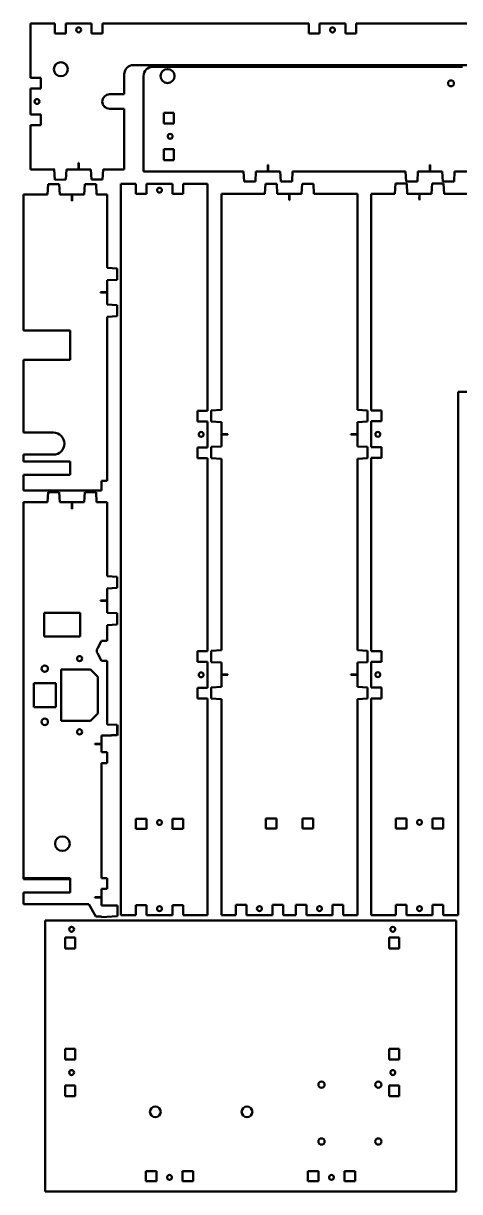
# Model space of a CAD drawing. Header units: millimetres. Extents: x 148 to 812, y 75 to 712.
# Drawn here: x 148 to 386, y 75 to 712 of the extents above; entities that cross this region are included whole.
import ezdxf

# ---------------------------------------------------------------- set-up
doc = ezdxf.new("R2010")
doc.units = ezdxf.units.MM
doc.layers.add('Visible (ISO)', color=7, linetype='Continuous', lineweight=50)

msp = doc.modelspace()

# ---------------------------------------------------------------- linework, layer by layer
at = {"layer": 'Visible (ISO)'}
for p, q in [((151.67, 712.49), (151.67, 682.75)), ((165.03, 712.49), (151.67, 712.49)), ((165.03, 706.89), (165.03, 712.49)), ((185.03, 712.49), (170.89, 712.49)), ((170.89, 712.49), (170.89, 706.89)), ((185.03, 706.89), (185.03, 712.49)), ((303.41, 712.49), (190.89, 712.49)), ((190.89, 712.49), (190.89, 706.89)), ((303.41, 706.89), (303.41, 712.49)), ((323.41, 712.49), (309.27, 712.49)), ((309.27, 712.49), (309.27, 706.89)), ((323.41, 706.89), (323.41, 712.49)), ((441.78, 712.49), (329.27, 712.49)), ((329.27, 712.49), (329.27, 706.89)), ((170.89, 706.89), (165.03, 706.89)), ((190.89, 706.89), (185.03, 706.89)), ((309.27, 706.89), (303.41, 706.89)), ((329.27, 706.89), (323.41, 706.89)), ((207.84, 689.75), (433.7, 689.75)), ((151.67, 682.75), (157.27, 682.75)), ((157.27, 682.75), (157.27, 676.89)), ((202.84, 673.82), (202.84, 684.75)), ((213.34, 631.68), (213.34, 683.75)), ((387.2, 688.75), (218.34, 688.75)), ((151.67, 676.89), (151.67, 662.75)), ((157.27, 676.89), (151.67, 676.89)), ((194.84, 673.82), (202.84, 673.82)), ((202.84, 665.82), (194.84, 665.82)), ((202.84, 632.75), (202.84, 665.82)), ((224.41, 657.87), (224.41, 663.73)), ((224.41, 663.73), (229.87, 663.73)), ((229.87, 663.73), (229.87, 657.87)), ((151.67, 662.75), (157.27, 662.75)), ((151.67, 656.89), (151.67, 632.75)), ((157.27, 656.89), (151.67, 656.89)), ((157.27, 662.75), (157.27, 656.89)), ((229.87, 657.87), (224.41, 657.87)), ((224.41, 637.87), (224.41, 643.73)), ((224.41, 643.73), (229.87, 643.73)), ((229.87, 637.87), (224.41, 637.87)), ((229.87, 643.73), (229.87, 637.87)), ((151.67, 632.75), (164.99, 632.75)), ((164.89, 627.15), (164.56, 632.75)), ((164.56, 632.75), (164.99, 632.75)), ((171.3, 632.75), (171.03, 627.18)), ((171.3, 632.75), (177.85, 632.75)), ((177.84, 635.29), (177.83, 636.29)), ((177.83, 636.29), (177.99, 636.29)), ((177.84, 634.79), (177.83, 635.29)), ((177.83, 635.29), (177.84, 635.29)), ((177.85, 632.75), (177.84, 634.79)), ((177.84, 634.79), (177.84, 634.79)), ((177.93, 632.75), (184.57, 632.75)), ((178.01, 632.75), (177.93, 632.75)), ((177.99, 636.29), (178, 635.29)), ((178, 635.29), (178, 635.29)), ((178, 635.29), (178.01, 634.79)), ((178.01, 634.79), (178, 634.79)), ((178, 634.79), (178.01, 632.75)), ((184.89, 627.26), (184.57, 632.75)), ((191.29, 632.75), (191.03, 627.29)), ((191.29, 632.75), (202.84, 632.75)), ((267.88, 631.68), (213.34, 631.68)), ((268.17, 626.15), (267.88, 631.68)), ((274.61, 631.68), (274.31, 626.15)), ((281.16, 631.68), (274.61, 631.68)), ((281.16, 634.22), (281.16, 635.22)), ((281.16, 635.22), (281.32, 635.22)), ((281.16, 634.22), (281.16, 634.22)), ((281.16, 633.72), (281.16, 634.22)), ((281.16, 633.72), (281.16, 633.72)), ((281.16, 631.68), (281.16, 633.72)), ((281.32, 635.22), (281.32, 634.22)), ((281.32, 634.22), (281.33, 634.22)), ((281.32, 633.72), (281.32, 631.68)), ((281.33, 633.72), (281.32, 633.72)), ((287.88, 631.68), (281.32, 631.68)), ((281.33, 634.22), (281.33, 633.72)), ((288.17, 626.15), (287.88, 631.68)), ((294.61, 631.68), (294.31, 626.15)), ((356.22, 631.68), (294.61, 631.68)), ((356.51, 626.15), (356.22, 631.68)), ((362.95, 631.68), (362.65, 626.15)), ((369.5, 631.68), (362.95, 631.68)), ((369.5, 635.22), (369.66, 635.22)), ((369.5, 634.22), (369.5, 635.22)), ((369.5, 633.72), (369.5, 634.22)), ((369.5, 634.22), (369.5, 634.22)), ((369.5, 631.68), (369.5, 633.72)), ((369.5, 633.72), (369.5, 633.72)), ((369.66, 635.22), (369.66, 634.22)), ((369.66, 634.22), (369.67, 634.22)), ((369.67, 633.72), (369.66, 633.72)), ((369.66, 633.72), (369.66, 631.68)), ((376.22, 631.68), (369.66, 631.68)), ((369.67, 634.22), (369.67, 633.72)), ((376.51, 626.15), (376.22, 631.68)), ((382.95, 631.68), (382.65, 626.15)), ((437.48, 631.68), (382.95, 631.68)), ((171.03, 627.18), (164.89, 627.15)), ((191.03, 627.29), (184.89, 627.26)), ((274.31, 626.15), (268.17, 626.15)), ((294.31, 626.15), (288.17, 626.15)), ((350.72, 625.03), (350.42, 619.43)), ((356.86, 625.03), (350.72, 625.03)), ((362.65, 626.15), (356.51, 626.15)), ((357.16, 619.43), (356.86, 625.03)), ((370.72, 625.03), (370.42, 619.43)), ((376.86, 625.03), (370.72, 625.03)), ((382.65, 626.15), (376.51, 626.15)), ((377.16, 619.43), (376.86, 625.03)), ((147.82, 544.75), (147.82, 619.15)), ((147.82, 619.15), (160.97, 619.15)), ((160.97, 619.15), (161.27, 624.68)), ((161.27, 624.68), (167.41, 624.68)), ((167.41, 624.68), (167.7, 619.15)), ((167.7, 619.15), (174.26, 619.15)), ((174.26, 617.11), (174.26, 619.15)), ((174.42, 619.15), (180.97, 619.15)), ((174.42, 619.15), (174.42, 617.11)), ((180.97, 619.15), (181.27, 624.68)), ((181.27, 624.68), (187.41, 624.68)), ((187.41, 624.68), (187.7, 619.15)), ((187.7, 619.15), (193.46, 619.15)), ((193.46, 579.02), (193.46, 619.15)), ((200.99, 624.96), (200.99, 225.62)), ((209.07, 624.96), (200.99, 624.96)), ((209.07, 619.43), (209.07, 624.96)), ((214.93, 619.43), (209.07, 619.43)), ((214.93, 624.96), (214.93, 619.43)), ((229.07, 624.96), (214.93, 624.96)), ((229.07, 619.43), (229.07, 624.96)), ((234.93, 619.43), (229.07, 619.43)), ((234.93, 624.96), (234.93, 619.43)), ((248.29, 624.96), (234.93, 624.96)), ((248.29, 624.96), (248.29, 501.04)), ((279.53, 619.43), (255.82, 619.43)), ((255.82, 619.43), (255.82, 501.55)), ((279.53, 619.43), (279.82, 624.96)), ((279.82, 624.96), (285.96, 624.96)), ((285.96, 624.96), (286.26, 619.43)), ((292.81, 619.43), (286.26, 619.43)), ((292.81, 617.39), (292.81, 619.43)), ((299.53, 619.43), (292.97, 619.43)), ((292.97, 619.43), (292.97, 617.39)), ((299.53, 619.43), (299.82, 624.96)), ((299.82, 624.96), (305.96, 624.96)), ((305.96, 624.96), (306.26, 619.43)), ((329.96, 619.43), (306.26, 619.43)), ((329.96, 619.43), (329.96, 501.55)), ((337.49, 619.43), (350.42, 619.43)), ((337.49, 619.43), (337.49, 501.11)), ((357.16, 619.43), (363.71, 619.43)), ((363.71, 617.46), (363.71, 619.43)), ((363.87, 619.43), (370.42, 619.43)), ((363.87, 619.43), (363.87, 617.46)), ((377.16, 619.43), (488.79, 619.43)), ((174.25, 617.11), (174.26, 617.11)), ((174.25, 616.61), (174.25, 617.11)), ((174.26, 616.61), (174.25, 616.61)), ((174.26, 615.61), (174.26, 616.61)), ((174.42, 615.61), (174.26, 615.61)), ((174.42, 617.11), (174.42, 616.61)), ((174.42, 617.11), (174.42, 617.11)), ((174.42, 616.61), (174.42, 615.61)), ((174.42, 616.61), (174.42, 616.61)), ((292.81, 616.89), (292.81, 617.39)), ((292.81, 617.39), (292.81, 617.39)), ((292.81, 615.89), (292.81, 616.89)), ((292.81, 616.89), (292.81, 616.89)), ((292.97, 615.89), (292.81, 615.89)), ((292.97, 617.39), (292.98, 617.39)), ((292.98, 616.89), (292.97, 616.89)), ((292.97, 616.89), (292.97, 615.89)), ((292.98, 617.39), (292.98, 616.89)), ((363.7, 616.96), (363.7, 617.46)), ((363.7, 617.46), (363.71, 617.46)), ((363.71, 616.96), (363.7, 616.96)), ((363.71, 615.96), (363.71, 616.96)), ((363.87, 615.96), (363.71, 615.96)), ((363.87, 617.46), (363.87, 617.46)), ((363.87, 617.46), (363.87, 616.96)), ((363.87, 616.96), (363.87, 616.96)), ((363.87, 616.96), (363.87, 615.96)), ((193.46, 579.02), (198.99, 578.72)), ((198.99, 578.72), (198.99, 572.58)), ((198.99, 572.58), (193.46, 572.29)), ((193.46, 565.73), (193.46, 572.29)), ((189.92, 565.73), (190.92, 565.73)), ((189.92, 565.57), (189.92, 565.73)), ((190.92, 565.57), (189.92, 565.57)), ((190.92, 565.73), (190.92, 565.74)), ((190.92, 565.74), (191.42, 565.74)), ((191.42, 565.57), (190.92, 565.57)), ((190.92, 565.57), (190.92, 565.57)), ((191.42, 565.74), (191.42, 565.73)), ((191.42, 565.73), (193.46, 565.73)), ((193.46, 565.57), (191.42, 565.57)), ((191.42, 565.57), (191.42, 565.57)), ((193.46, 559.02), (193.46, 565.57)), ((193.46, 559.02), (198.99, 558.72)), ((198.99, 558.72), (198.99, 552.58)), ((198.99, 552.58), (193.46, 552.29)), ((193.46, 462.75), (193.46, 552.29)), ((147.82, 544.75), (173.39, 544.75)), ((173.39, 544.75), (173.39, 528.75)), ((173.39, 528.75), (147.82, 528.75)), ((147.82, 489.08), (147.82, 528.75)), ((384.8, 225.69), (384.8, 511.36)), ((384.8, 511.36), (610.66, 511.36)), ((242.69, 495.18), (242.69, 501.04)), ((242.69, 501.04), (248.29, 501.04)), ((250.29, 501.25), (255.82, 501.55)), ((250.29, 495.11), (250.29, 501.25)), ((329.96, 501.55), (335.49, 501.25)), ((335.49, 501.25), (335.49, 495.11)), ((337.49, 501.11), (343.09, 501.11)), ((343.09, 501.11), (343.09, 495.25)), ((248.29, 495.18), (242.69, 495.18)), ((248.29, 495.18), (248.29, 481.04)), ((255.82, 494.82), (250.29, 495.11)), ((255.82, 494.82), (255.82, 488.26)), ((335.49, 495.11), (329.96, 494.82)), ((329.96, 494.82), (329.96, 488.26)), ((337.49, 495.25), (337.49, 481.11)), ((343.09, 495.25), (337.49, 495.25)), ((147.82, 489.08), (164.18, 489.08)), ((255.82, 488.26), (257.86, 488.26)), ((255.82, 488.1), (255.82, 481.55)), ((257.86, 488.1), (255.82, 488.1)), ((257.86, 488.26), (257.86, 488.27)), ((257.86, 488.27), (258.36, 488.27)), ((258.36, 488.1), (257.86, 488.1)), ((257.86, 488.1), (257.86, 488.1)), ((258.36, 488.27), (258.36, 488.26)), ((258.36, 488.26), (259.36, 488.26)), ((259.36, 488.1), (258.36, 488.1)), ((258.36, 488.1), (258.36, 488.1)), ((259.36, 488.26), (259.36, 488.1)), ((326.42, 488.1), (326.42, 488.26)), ((326.42, 488.26), (327.42, 488.26)), ((327.42, 488.1), (326.42, 488.1)), ((327.42, 488.26), (327.42, 488.27)), ((327.42, 488.27), (327.92, 488.27)), ((327.92, 488.1), (327.42, 488.1)), ((327.42, 488.1), (327.42, 488.1)), ((327.92, 488.27), (327.92, 488.26)), ((327.92, 488.26), (329.96, 488.26)), ((327.92, 488.1), (327.92, 488.1)), ((329.96, 488.1), (327.92, 488.1)), ((329.96, 488.1), (329.96, 481.55)), ((242.69, 481.04), (248.29, 481.04)), ((242.69, 475.18), (242.69, 481.04)), ((250.29, 481.25), (255.82, 481.55)), ((250.29, 475.11), (250.29, 481.25)), ((329.96, 481.55), (335.49, 481.25)), ((335.49, 481.25), (335.49, 475.11)), ((337.49, 481.11), (343.09, 481.11)), ((343.09, 481.11), (343.09, 475.25)), ((147.82, 473.3), (147.82, 477.08)), ((164.18, 477.08), (147.82, 477.08)), ((147.82, 473.3), (173.39, 473.3)), ((173.39, 473.3), (173.39, 466.05)), ((248.29, 475.18), (242.69, 475.18)), ((248.29, 475.18), (248.29, 369.8)), ((255.82, 474.82), (250.29, 475.11)), ((255.82, 474.82), (255.82, 370.3)), ((335.49, 475.11), (329.96, 474.82)), ((329.96, 474.82), (329.96, 370.3)), ((337.49, 475.25), (337.49, 369.87)), ((343.09, 475.25), (337.49, 475.25)), ((147.82, 457.53), (147.82, 466.05)), ((173.39, 466.05), (147.82, 466.05)), ((190.39, 457.53), (190.39, 462.75)), ((190.39, 462.75), (193.46, 462.75)), ((147.82, 457.53), (190.39, 457.53)), ((160.97, 451.1), (161.27, 456.63)), ((161.27, 456.63), (167.41, 456.63)), ((167.41, 456.63), (167.7, 451.1)), ((180.97, 451.1), (181.27, 456.63)), ((181.27, 456.63), (187.41, 456.63)), ((187.41, 456.63), (187.7, 451.1)), ((147.82, 451.1), (160.97, 451.1)), ((147.82, 245.89), (147.82, 451.1)), ((167.7, 451.1), (174.26, 451.1)), ((174.25, 449.06), (174.26, 449.06)), ((174.25, 448.56), (174.25, 449.06)), ((174.26, 448.56), (174.25, 448.56)), ((174.26, 449.06), (174.26, 451.1)), ((174.26, 447.56), (174.26, 448.56)), ((174.42, 447.56), (174.26, 447.56)), ((174.42, 451.1), (180.97, 451.1)), ((174.42, 451.1), (174.42, 449.06)), ((174.42, 449.06), (174.42, 448.56)), ((174.42, 449.06), (174.42, 449.06)), ((174.42, 448.56), (174.42, 447.56)), ((174.42, 448.56), (174.42, 448.56)), ((187.7, 451.1), (193.46, 451.1)), ((193.46, 451.1), (193.46, 410.74)), ((193.46, 410.74), (198.99, 410.44)), ((198.99, 410.44), (198.99, 404.3)), ((198.99, 404.3), (193.46, 404)), ((193.46, 404), (193.46, 397.45)), ((189.92, 397.29), (189.92, 397.45)), ((189.92, 397.45), (190.92, 397.45)), ((190.92, 397.29), (189.92, 397.29)), ((190.92, 397.45), (190.92, 397.46)), ((190.92, 397.46), (191.42, 397.46)), ((191.42, 397.29), (190.92, 397.29)), ((190.92, 397.29), (190.92, 397.29)), ((191.42, 397.46), (191.42, 397.45)), ((191.42, 397.45), (193.46, 397.45)), ((193.46, 397.29), (191.42, 397.29)), ((191.42, 397.29), (191.42, 397.29)), ((193.46, 397.29), (193.46, 390.74)), ((159.21, 377.75), (159.21, 390.75)), ((159.21, 390.75), (178.71, 390.75)), ((178.71, 390.75), (178.71, 377.75)), ((193.46, 390.74), (198.99, 390.44)), ((198.99, 390.44), (198.99, 384.3)), ((198.99, 384.3), (193.46, 384)), ((193.46, 384), (193.46, 375.47)), ((178.71, 377.75), (159.21, 377.75)), ((188.2, 371.3), (190.46, 375.47)), ((190.46, 375.47), (193.46, 375.47)), ((250.29, 370.01), (255.82, 370.3)), ((250.29, 363.87), (250.29, 370.01)), ((329.96, 370.3), (335.49, 370.01)), ((335.49, 370.01), (335.49, 363.87)), ((190.46, 364.47), (188.2, 368.63)), ((193.46, 364.47), (190.46, 364.47)), ((193.46, 364.47), (193.46, 329.84)), ((242.69, 369.8), (248.29, 369.8)), ((242.69, 363.94), (242.69, 369.8)), ((248.29, 363.94), (242.69, 363.94)), ((248.29, 363.94), (248.29, 349.8)), ((255.82, 363.57), (250.29, 363.87)), ((255.82, 363.57), (255.82, 357.02)), ((335.49, 363.87), (329.96, 363.57)), ((329.96, 363.57), (329.96, 357.02)), ((337.49, 369.87), (343.09, 369.87)), ((337.49, 364.01), (337.49, 349.87)), ((343.09, 364.01), (337.49, 364.01)), ((343.09, 369.87), (343.09, 364.01)), ((168.46, 359.73), (184.46, 359.73)), ((168.46, 331.73), (168.46, 359.73)), ((188.46, 355.73), (184.46, 359.73)), ((153.46, 352.23), (165.46, 352.23)), ((153.46, 339.23), (153.46, 352.23)), ((165.46, 352.23), (165.46, 339.23)), ((188.46, 355.73), (188.46, 335.73)), ((255.82, 357.02), (257.86, 357.02)), ((255.82, 356.86), (255.82, 350.3)), ((257.86, 356.86), (255.82, 356.86)), ((257.86, 357.02), (257.86, 357.02)), ((257.86, 357.02), (258.36, 357.02)), ((257.86, 356.85), (257.86, 356.86)), ((258.36, 356.85), (257.86, 356.85)), ((258.36, 357.02), (258.36, 357.02)), ((258.36, 357.02), (259.36, 357.02)), ((259.36, 356.86), (258.36, 356.86)), ((258.36, 356.86), (258.36, 356.85)), ((259.36, 357.02), (259.36, 356.86)), ((326.42, 356.86), (326.42, 357.02)), ((326.42, 357.02), (327.42, 357.02)), ((327.42, 356.86), (326.42, 356.86)), ((327.42, 357.02), (327.42, 357.02)), ((327.42, 357.02), (327.92, 357.02)), ((327.42, 356.85), (327.42, 356.86)), ((327.92, 356.85), (327.42, 356.85)), ((327.92, 357.02), (327.92, 357.02)), ((327.92, 357.02), (329.96, 357.02)), ((327.92, 356.86), (327.92, 356.85)), ((329.96, 356.86), (327.92, 356.86)), ((329.96, 356.86), (329.96, 350.3)), ((242.69, 343.94), (242.69, 349.8)), ((242.69, 349.8), (248.29, 349.8)), ((250.29, 350.01), (255.82, 350.3)), ((250.29, 343.87), (250.29, 350.01)), ((329.96, 350.3), (335.49, 350.01)), ((335.49, 350.01), (335.49, 343.87)), ((337.49, 349.87), (343.09, 349.87)), ((343.09, 349.87), (343.09, 344.01)), ((165.46, 339.23), (153.46, 339.23)), ((248.29, 343.94), (242.69, 343.94)), ((248.29, 343.94), (248.29, 225.62)), ((255.82, 343.57), (250.29, 343.87)), ((255.82, 343.57), (255.82, 225.69)), ((335.49, 343.87), (329.96, 343.57)), ((329.96, 343.57), (329.96, 225.69)), ((337.49, 344.01), (337.49, 225.69)), ((343.09, 344.01), (337.49, 344.01)), ((184.46, 331.73), (168.46, 331.73)), ((184.46, 331.73), (188.46, 335.73)), ((193.46, 329.84), (198.99, 329.55)), ((198.99, 323.87), (198.99, 329.55)), ((199.06, 329.54), (199.06, 323.74)), ((199.06, 329.54), (199.06, 323.74)), ((199.06, 329.54), (199.06, 329.54)), ((186.85, 319.22), (187.85, 319.22)), ((186.85, 319.06), (186.85, 319.22)), ((187.85, 319.06), (186.85, 319.06)), ((187.85, 319.23), (188.35, 319.23)), ((187.85, 319.22), (187.85, 319.23)), ((187.85, 319.06), (187.85, 319.06)), ((188.35, 319.06), (187.85, 319.06)), ((188.35, 319.23), (188.35, 319.22)), ((188.35, 319.22), (190.39, 319.22)), ((190.39, 319.06), (188.35, 319.06)), ((188.35, 319.06), (188.35, 319.06)), ((190.39, 323.71), (195.85, 323.71)), ((190.39, 319.22), (190.39, 323.71)), ((190.39, 314.57), (190.39, 319.06)), ((195.85, 323.87), (198.99, 323.87)), ((195.85, 323.71), (195.85, 323.87)), ((193.46, 314.57), (190.39, 314.57)), ((193.46, 308.71), (193.46, 314.57)), ((190.39, 308.71), (193.46, 308.71)), ((190.39, 245.89), (190.39, 308.71)), ((209.07, 278.32), (214.93, 278.32)), ((209.07, 272.86), (209.07, 278.32)), ((214.93, 278.32), (214.93, 272.86)), ((229.07, 278.32), (234.93, 278.32)), ((229.07, 272.86), (229.07, 278.32)), ((234.93, 278.32), (234.93, 272.86)), ((279.96, 272.93), (279.96, 278.39)), ((279.96, 278.39), (285.82, 278.39)), ((285.82, 278.39), (285.82, 272.93)), ((299.96, 272.93), (299.96, 278.39)), ((299.96, 278.39), (305.82, 278.39)), ((305.82, 278.39), (305.82, 272.93)), ((350.86, 278.39), (356.72, 278.39)), ((350.86, 272.93), (350.86, 278.39)), ((356.72, 278.39), (356.72, 272.93)), ((370.86, 278.39), (376.72, 278.39)), ((370.86, 272.93), (370.86, 278.39)), ((376.72, 278.39), (376.72, 272.93)), ((214.93, 272.86), (209.07, 272.86)), ((234.93, 272.86), (229.07, 272.86)), ((285.82, 272.93), (279.96, 272.93)), ((305.82, 272.93), (299.96, 272.93)), ((356.72, 272.93), (350.86, 272.93)), ((376.72, 272.93), (370.86, 272.93)), ((147.82, 245.89), (173.39, 245.89)), ((147.82, 245.34), (147.82, 245.89)), ((147.82, 245.34), (173.39, 245.34)), ((173.39, 245.89), (173.39, 238.08)), ((193.46, 245.89), (190.39, 245.89)), ((193.46, 240.03), (193.46, 245.89)), ((147.82, 231.7), (147.82, 238.08)), ((173.39, 238.08), (147.82, 238.08)), ((190.39, 235.54), (190.39, 240.03)), ((190.39, 240.03), (193.46, 240.03)), ((147.82, 231.7), (183.54, 231.7)), ((183.54, 231.7), (187.39, 225.03)), ((186.85, 235.54), (187.85, 235.54)), ((186.85, 235.38), (186.85, 235.54)), ((187.85, 235.38), (186.85, 235.38)), ((187.85, 235.55), (188.35, 235.55)), ((187.85, 235.54), (187.85, 235.55)), ((187.85, 235.38), (187.85, 235.38)), ((188.35, 235.38), (187.85, 235.38)), ((188.35, 235.55), (188.35, 235.54)), ((188.35, 235.54), (190.39, 235.54)), ((188.35, 235.38), (188.35, 235.38)), ((190.39, 235.38), (188.35, 235.38)), ((190.39, 231.02), (190.39, 235.38)), ((196.18, 231.02), (190.39, 231.02)), ((196.18, 231.02), (199.06, 230.86)), ((199.06, 230.86), (199.06, 225.06)), ((209.07, 231.22), (214.93, 231.22)), ((209.07, 225.62), (209.07, 231.22)), ((214.93, 231.22), (214.93, 225.62)), ((229.07, 231.22), (234.93, 231.22)), ((229.07, 225.62), (229.07, 231.22)), ((234.93, 231.22), (234.93, 225.62)), ((263.59, 225.69), (263.59, 231.29)), ((263.59, 231.29), (269.45, 231.29)), ((269.45, 231.29), (269.45, 225.69)), ((283.59, 225.69), (283.59, 231.29)), ((283.59, 231.29), (289.45, 231.29)), ((289.45, 231.29), (289.45, 225.69)), ((296.34, 225.69), (296.34, 231.29)), ((296.34, 231.29), (302.2, 231.29)), ((302.2, 231.29), (302.2, 225.69)), ((316.34, 225.69), (316.34, 231.29)), ((316.34, 231.29), (322.2, 231.29)), ((322.2, 231.29), (322.2, 225.69)), ((350.86, 225.69), (350.86, 231.29)), ((350.86, 231.29), (356.72, 231.29)), ((356.72, 231.29), (356.72, 225.69)), ((370.86, 225.69), (370.86, 231.29)), ((370.86, 231.29), (376.72, 231.29)), ((376.72, 231.29), (376.72, 225.69)), ((190.32, 225.03), (187.39, 225.03)), ((199.06, 225.06), (190.32, 224.59)), ((190.32, 224.59), (190.32, 225.03)), ((209.07, 225.62), (200.99, 225.62)), ((229.07, 225.62), (214.93, 225.62)), ((248.29, 225.62), (234.93, 225.62)), ((263.59, 225.69), (255.82, 225.69)), ((283.59, 225.69), (269.45, 225.69)), ((296.34, 225.69), (289.45, 225.69)), ((316.34, 225.69), (302.2, 225.69)), ((329.96, 225.69), (322.2, 225.69)), ((350.86, 225.69), (337.49, 225.69)), ((370.86, 225.69), (356.72, 225.69)), ((384.8, 225.69), (376.72, 225.69)), ((383.74, 222.69), (159.6, 222.69)), ((159.6, 222.69), (159.6, 74.75)), ((383.74, 74.75), (383.74, 222.69)), ((170.67, 207.55), (170.67, 213.41)), ((170.67, 213.41), (176.13, 213.41)), ((176.13, 213.41), (176.13, 207.55)), ((347.21, 207.55), (347.21, 213.41)), ((347.21, 213.41), (352.67, 213.41)), ((352.67, 213.41), (352.67, 207.55)), ((176.13, 207.55), (170.67, 207.55)), ((352.67, 207.55), (347.21, 207.55)), ((170.67, 146.82), (170.67, 152.68)), ((170.67, 152.68), (176.13, 152.68)), ((176.13, 146.82), (170.67, 146.82)), ((176.13, 152.68), (176.13, 146.82)), ((347.21, 146.82), (347.21, 152.68)), ((347.21, 152.68), (352.67, 152.68)), ((352.67, 146.82), (347.21, 146.82)), ((352.67, 152.68), (352.67, 146.82)), ((170.67, 126.82), (170.67, 132.68)), ((170.67, 132.68), (176.13, 132.68)), ((176.13, 132.68), (176.13, 126.82)), ((347.21, 126.82), (347.21, 132.68)), ((347.21, 132.68), (352.67, 132.68)), ((352.67, 132.68), (352.67, 126.82)), ((176.13, 126.82), (170.67, 126.82)), ((352.67, 126.82), (347.21, 126.82)), ((214.57, 85.95), (220.43, 85.95)), ((214.57, 80.49), (214.57, 85.95)), ((220.43, 85.95), (220.43, 80.49)), ((234.57, 85.95), (240.43, 85.95)), ((234.57, 80.49), (234.57, 85.95)), ((240.43, 85.95), (240.43, 80.49)), ((302.91, 85.95), (308.77, 85.95)), ((302.91, 80.49), (302.91, 85.95)), ((308.77, 85.95), (308.77, 80.49)), ((322.91, 85.95), (328.77, 85.95)), ((322.91, 80.49), (322.91, 85.95)), ((328.77, 85.95), (328.77, 80.49)), ((220.43, 80.49), (214.57, 80.49)), ((240.43, 80.49), (234.57, 80.49)), ((308.77, 80.49), (302.91, 80.49)), ((328.77, 80.49), (322.91, 80.49)), ((159.6, 74.75), (383.74, 74.75))]:
    msp.add_line(p, q, dxfattribs=at)
for centre, radius in [((177.96, 708.92), 1.33), ((316.34, 708.92), 1.33), ((168.24, 687.42), 3.83), ((226.41, 683.75), 3.83), ((380.95, 679.75), 1.6), ((155.24, 669.82), 1.33), ((227.84, 650.8), 1.33), ((222, 621.46), 1.33), ((244.72, 488.11), 1.33), ((341.06, 488.18), 1.33), ((178.46, 365.73), 1.4), ((159.46, 360.23), 1.75), ((244.72, 356.87), 1.33), ((341.06, 356.94), 1.33), ((159.46, 331.23), 1.75), ((178.46, 325.73), 1.4), ((222, 276.29), 1.33), ((363.79, 276.36), 1.33), ((169.06, 264.7), 4), ((222, 229.19), 1.33), ((276.52, 229.26), 1.33), ((309.27, 229.26), 1.33), ((363.79, 229.26), 1.33), ((174.1, 217.98), 1.33), ((349.24, 217.98), 1.33), ((174.1, 139.75), 1.33), ((349.24, 139.75), 1.33), ((310.34, 133.12), 1.7), ((341.34, 133.12), 1.7), ((219.74, 118.32), 2.93), ((269.74, 118.32), 2.93), ((310.34, 102.12), 1.7), ((341.34, 102.12), 1.7), ((227.5, 82.52), 1.33), ((315.84, 82.52), 1.33)]:
    msp.add_circle(centre, radius, dxfattribs=at)
for centre, radius, start, end in [((207.84, 684.75), 5, 90, 180), ((218.34, 683.75), 5, 90, 180), ((194.84, 669.82), 4, 90, 270), ((164.18, 483.08), 6, 270, 90), ((190.66, 369.97), 2.8, 151.50165, 208.49835)]:
    msp.add_arc(centre, radius, start, end, dxfattribs=at)

doc.saveas('drawing.dxf')
